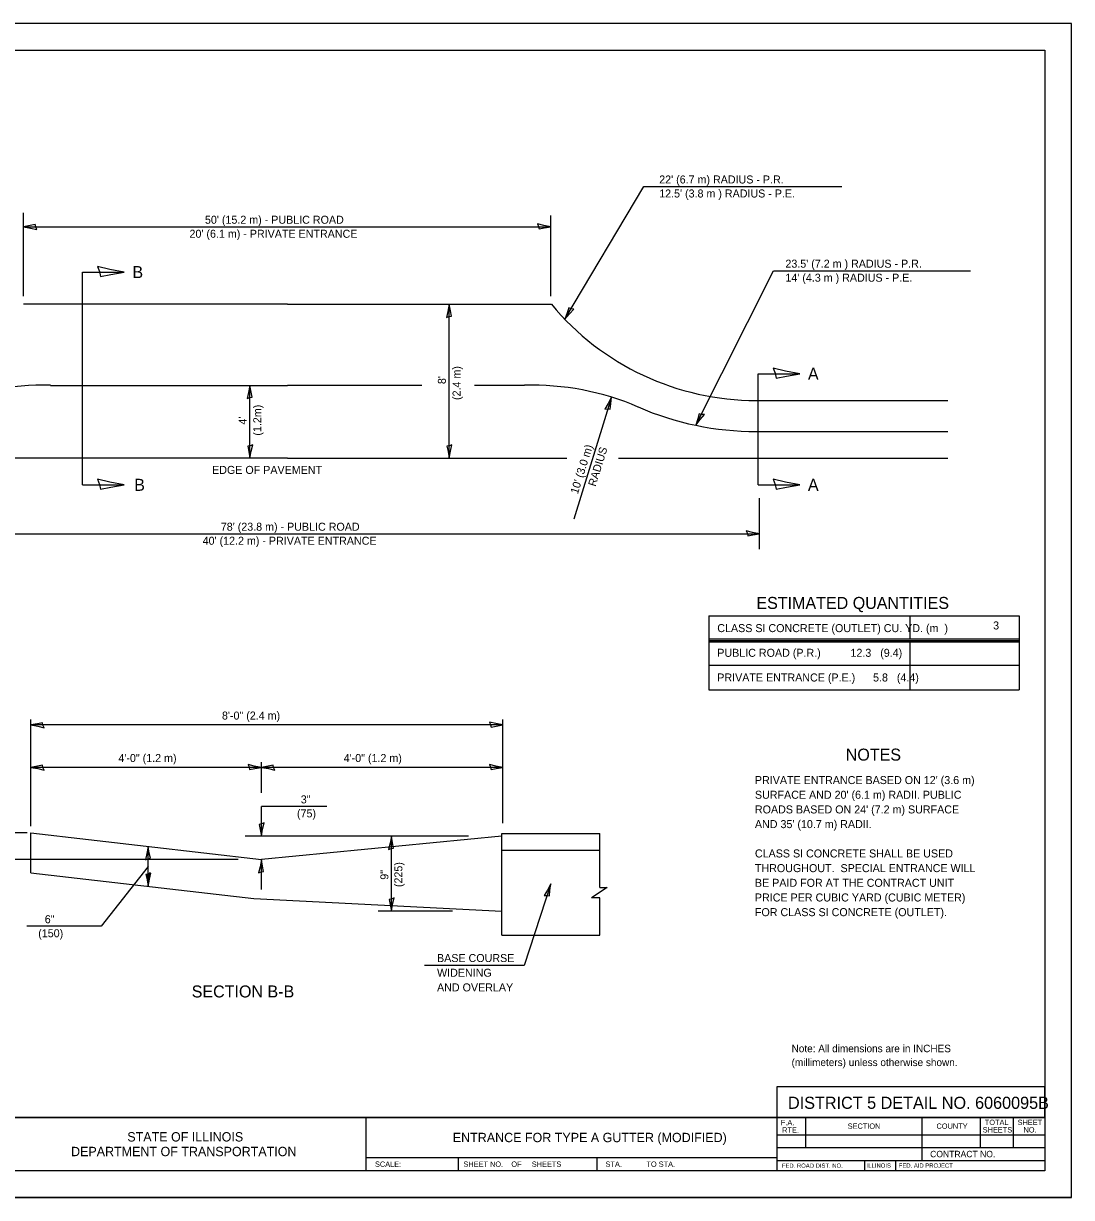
# Model space of a CAD drawing. Extents: x 99873 to 100553, y 99992 to 100432.
# Drawn here: x 100160.3 to 100553.2, y 99991.6 to 100431.6 of the extents above; entities that cross this region are included whole.
import ezdxf

# ---------------------------------------------------------------- set-up
doc = ezdxf.new("R2010")
doc.units = 0
for name, color, linetype in [('Design_PR_Back of Gutter or Curb line', 7, 'Continuous'), ('Design_PR_Roadway Dimensions', 7, 'Continuous'), ('Design_PR_Roadway Notes', 7, 'Continuous'), ('Level 29', 7, 'Continuous'), ('Level 43', 7, 'Continuous'), ('Sheets_50 Reference Boundary', 7, 'Continuous'), ('Sheets_General Details', 7, 'Continuous'), ('Sheets_Printer Plotting Border', 7, 'Continuous'), ('Topo_Water Features', 7, 'Continuous')]:
    doc.layers.add(name, color=color, linetype=linetype)

msp = doc.modelspace()

# ---------------------------------------------------------------- linework, layer by layer
at = {"layer": 'Design_PR_Back of Gutter or Curb line'}
for p, q in [((100259.28, 100326.4), (100160.34, 100326.4)), ((100259.28, 100326.4), (100358.24, 100326.4)), ((100170.45, 100296.02), (100259.28, 100296.02)), ((100309.65, 100296.02), (100259.28, 100296.02)), ((100348.12, 100296.02), (100329.46, 100296.02)), ((100435.11, 100290.35), (100506.83, 100290.35)), ((100435.11, 100278.71), (100506.83, 100278.71)), ((100163.06, 100128.31), (100249.52, 100118.27)), ((100163.06, 100113.37), (100163.06, 100128.31)), ((100339.7, 100127.05), (100249.52, 100118.27)), ((100163.06, 100113.37), (100246.72, 100103.65)), ((100246.72, 100103.65), (100339.7, 100098.89))]:
    msp.add_line(p, q, dxfattribs=at)
for centre, radius, start, end in [((100435.11, 100390.35), 100, 219.762, 270), ((100167.41, 100196.07), 100, 88.2545, 113.3671), ((100351.16, 100196.07), 100, 66.6329, 91.7455), ((100435.11, 100390.35), 111.64, 246.5798, 270)]:
    msp.add_arc(centre, radius, start, end, dxfattribs=at)
at = {"layer": 'Design_PR_Roadway Notes'}
for p, q in [((100182.43, 100258.73), (100182.43, 100338.46)), ((100182.43, 100338.46), (100198.05, 100338.46)), ((100182.43, 100338.46), (100198.05, 100338.46)), ((100435.73, 100258.73), (100435.73, 100300.36)), ((100435.73, 100300.36), (100448.04, 100300.36)), ((100435.73, 100258.73), (100435.73, 100300.36)), ((100435.73, 100300.36), (100451.35, 100300.36)), ((100182.43, 100258.73), (100198.05, 100258.73)), ((100435.73, 100258.73), (100448.04, 100258.73)), ((100435.73, 100258.73), (100448.04, 100258.73)), ((100435.73, 100258.73), (100451.35, 100258.73)), ((100417.25, 100209.66), (100417.25, 100181.91)), ((100417.25, 100209.66), (100533.57, 100209.66)), ((100492.6, 100209.66), (100492.6, 100200.97)), ((100533.57, 100209.66), (100533.57, 100181.91)), ((100417.25, 100200.97), (100533.57, 100200.97)), ((100417.25, 100200.41), (100533.57, 100200.41)), ((100417.25, 100199.84), (100533.57, 100199.84)), ((100492.6, 100199.84), (100492.6, 100181.91)), ((100417.25, 100191.16), (100533.57, 100191.16)), ((100417.25, 100181.91), (100533.57, 100181.91)), ((100358.09, 100109.19), (100348.01, 100078.53)), ((100348.01, 100078.53), (100310.65, 100078.53))]:
    msp.add_line(p, q, dxfattribs=at)
for points in [[(100188.05, 100340.55), (100188.86, 100338.63), (100189.18, 100336.78), (100193.05, 100337.59), (100198.05, 100338.46), (100192.71, 100339.43)], [(100441.35, 100302.45), (100442.16, 100300.53), (100442.48, 100298.68), (100446.35, 100299.49), (100451.35, 100300.36), (100446.01, 100301.33)], [(100188.05, 100260.82), (100188.86, 100258.9), (100189.18, 100257.06), (100193.05, 100257.86), (100198.05, 100258.73), (100192.71, 100259.7)], [(100441.35, 100260.82), (100442.16, 100258.9), (100442.48, 100257.06), (100446.35, 100257.86), (100451.35, 100258.73), (100446.01, 100259.7)], [(100355.53, 100104.77), (100356.57, 100104.85), (100357.5, 100104.71), (100357.72, 100106.68), (100358.09, 100109.19), (100356.79, 100106.81)]]:
    msp.add_lwpolyline(points, close=True, dxfattribs=at)
at = {"layer": 'Level 29'}
for p, q in [((100259.28, 100268.73), (100154.45, 100268.73)), ((100259.28, 100268.73), (100364.05, 100268.73)), ((100383.44, 100268.73), (100506.83, 100268.73)), ((100339.7, 100089.94), (100339.7, 100128.04)), ((100339.7, 100128.04), (100376.38, 100128.04)), ((100376.38, 100121.84), (100376.38, 100128.04)), ((100339.7, 100121.84), (100376.38, 100121.84)), ((100376.38, 100107.86), (100376.38, 100121.84)), ((100379.13, 100107.86), (100373.31, 100103.92)), ((100376.38, 100107.86), (100379.13, 100107.86)), ((100376.38, 100103.92), (100373.31, 100103.92)), ((100376.38, 100089.94), (100376.38, 100103.92)), ((100339.7, 100089.94), (100376.38, 100089.94))]:
    msp.add_line(p, q, dxfattribs=at)
at = {"layer": 'Level 43'}
for p, q in [((100363.23, 100320.82), (100392.96, 100370.54)), ((100392.96, 100370.54), (100467.14, 100370.54)), ((100160.34, 100329.49), (100160.34, 100360.71)), ((100358.06, 100329.49), (100358.06, 100359.63)), ((100160.34, 100355.45), (100358.06, 100355.45)), ((100412.45, 100281.03), (100441.52, 100338.99)), ((100441.52, 100338.99), (100515.34, 100338.99)), ((100319.94, 100268.73), (100319.94, 100326.4)), ((100245.24, 100268.73), (100245.24, 100296.02)), ((100380.81, 100291.57), (100366.62, 100245.86)), ((100436.33, 100234.63), (100436.33, 100253.73)), ((100083.43, 100240.41), (100436.33, 100240.41)), ((100163.06, 100130.8), (100163.06, 100170.76)), ((100340.04, 100131.91), (100340.04, 100170.76)), ((100340.04, 100168.76), (100163.06, 100168.76)), ((100249.52, 100152.84), (100163.06, 100152.84)), ((100249.52, 100143.29), (100249.52, 100154.84)), ((100340.04, 100152.84), (100249.52, 100152.84)), ((100249.52, 100127.05), (100249.52, 100138.21)), ((100274.11, 100138.21), (100249.52, 100138.21)), ((100161.76, 100128.31), (100140.91, 100128.31)), ((100327.22, 100127.05), (100243.51, 100127.05)), ((100298.26, 100098.91), (100298.26, 100127.05)), ((100207.08, 100108.25), (100207.08, 100123.2)), ((100240.82, 100118.27), (100140.73, 100118.27)), ((100249.52, 100107.13), (100249.52, 100118.27)), ((100207.08, 100115.73), (100189.46, 100093.29)), ((100321.16, 100098.91), (100293.37, 100098.91)), ((100189.46, 100093.29), (100161.55, 100093.29))]:
    msp.add_line(p, q, dxfattribs=at)
for points in [[(100165.34, 100354.41), (100164.93, 100355.37), (100164.77, 100356.29), (100162.84, 100355.89), (100160.34, 100355.45), (100163.01, 100354.97)], [(100353.06, 100356.5), (100353.46, 100355.54), (100353.62, 100354.62), (100355.56, 100355.02), (100358.06, 100355.45), (100355.39, 100355.94)], [(100318.89, 100321.4), (100319.85, 100321.8), (100320.77, 100321.96), (100320.37, 100323.9), (100319.94, 100326.4), (100319.45, 100323.73)], [(100366.7, 100324.58), (100365.66, 100324.72), (100364.79, 100325.06), (100364.15, 100323.19), (100363.23, 100320.82), (100365.02, 100322.86)], [(100244.2, 100291.03), (100245.16, 100291.43), (100246.08, 100291.59), (100245.68, 100293.52), (100245.24, 100296.02), (100244.76, 100293.36)], [(100378.33, 100287.11), (100379.37, 100287.21), (100380.29, 100287.09), (100380.48, 100289.06), (100380.81, 100291.57), (100379.55, 100289.17)], [(100415.62, 100285.03), (100414.58, 100285.1), (100413.69, 100285.37), (100413.18, 100283.46), (100412.45, 100281.03), (100414.08, 100283.2)], [(100246.29, 100273.73), (100245.33, 100273.32), (100244.41, 100273.17), (100244.81, 100271.23), (100245.24, 100268.73), (100245.73, 100271.4)], [(100320.98, 100273.73), (100320.02, 100273.32), (100319.1, 100273.17), (100319.51, 100271.23), (100319.94, 100268.73), (100320.42, 100271.4)], [(100431.33, 100241.46), (100431.74, 100240.49), (100431.9, 100239.57), (100433.83, 100239.98), (100436.33, 100240.41), (100433.67, 100240.89)], [(100168.06, 100167.71), (100167.65, 100168.67), (100167.49, 100169.59), (100165.56, 100169.19), (100163.06, 100168.76), (100165.72, 100168.27)], [(100335.04, 100169.8), (100335.45, 100168.84), (100335.61, 100167.92), (100337.54, 100168.33), (100340.04, 100168.76), (100337.37, 100169.24)], [(100168.06, 100151.79), (100167.65, 100152.76), (100167.49, 100153.68), (100165.56, 100153.27), (100163.06, 100152.84), (100165.72, 100152.36)], [(100244.52, 100153.89), (100244.93, 100152.92), (100245.08, 100152), (100247.02, 100152.41), (100249.52, 100152.84), (100246.85, 100153.32)], [(100254.52, 100151.79), (100254.11, 100152.76), (100253.95, 100153.68), (100252.02, 100153.27), (100249.52, 100152.84), (100252.18, 100152.36)], [(100335.04, 100153.89), (100335.45, 100152.92), (100335.61, 100152), (100337.54, 100152.41), (100340.04, 100152.84), (100337.37, 100153.32)], [(100250.56, 100132.04), (100249.6, 100131.64), (100248.68, 100131.48), (100249.09, 100129.55), (100249.52, 100127.05), (100250, 100129.71)], [(100297.21, 100122.05), (100298.17, 100122.45), (100299.09, 100122.61), (100298.69, 100124.55), (100298.26, 100127.05), (100297.77, 100124.38)], [(100206.03, 100118.2), (100207, 100118.61), (100207.92, 100118.77), (100207.51, 100120.7), (100207.08, 100123.2), (100206.6, 100120.53)], [(100248.47, 100113.28), (100249.43, 100113.68), (100250.35, 100113.84), (100249.95, 100115.77), (100249.52, 100118.27), (100249.03, 100115.61)], [(100208.13, 100113.25), (100207.16, 100112.85), (100206.24, 100112.69), (100206.65, 100110.75), (100207.08, 100108.25), (100207.56, 100110.92)], [(100299.3, 100103.91), (100298.34, 100103.5), (100297.42, 100103.35), (100297.82, 100101.41), (100298.26, 100098.91), (100298.74, 100101.58)]]:
    msp.add_lwpolyline(points, close=True, dxfattribs=at)
msp.add_lwpolyline([(100207.15, 100112.84), (100206.46, 100112.69), (100206.76, 100110.75), (100207.08, 100108.25), (100207.45, 100110.92), (100207.85, 100113.26), (100207.15, 100112.84), (100206.69, 100112.64), (100207.08, 100109.93), (100207.6, 100112.89), (100207.02, 100112.45), (100207.1, 100111.21), (100207.28, 100112.41)], dxfattribs=at)
at = {"layer": 'Sheets_50 Reference Boundary'}
msp.add_lwpolyline([(99913.24, 100421.63), (100543.24, 100421.63), (100543.24, 100021.63), (99913.24, 100021.63)], close=True, dxfattribs=at)
at = {"layer": 'Sheets_General Details'}
for p, q in [((100553.24, 100431.63), (99873.24, 100431.63)), ((100553.24, 99991.63), (100553.24, 100431.63)), ((99913.24, 100021.63), (100543.24, 100021.63)), ((100288.73, 100021.63), (100288.73, 100001.63)), ((100442.73, 100021.63), (100442.73, 100001.63)), ((100453.53, 100021.63), (100453.53, 100010.33)), ((100497.13, 100021.63), (100497.13, 100005.53)), ((100518.97, 100021.63), (100518.97, 100010.33)), ((100531.39, 100021.63), (100531.39, 100010.33)), ((100442.73, 100015.13), (100543.24, 100015.13)), ((100442.73, 100010.33), (100543.24, 100010.33)), ((100288.73, 100006.63), (100442.73, 100006.63)), ((100323.24, 100006.63), (100323.24, 100001.63)), ((100375.24, 100006.63), (100375.24, 100001.63)), ((100442.73, 100005.53), (100543.24, 100005.53)), ((100475.67, 100005.53), (100475.67, 100001.63)), ((100487.27, 100005.53), (100487.27, 100001.63)), ((100553.24, 99991.63), (99873.24, 99991.63))]:
    msp.add_line(p, q, dxfattribs=at)
for points in [[(99913.24, 100421.63), (100543.24, 100421.63), (100543.24, 100001.63), (99913.24, 100001.63)], [(100442.73, 100021.63), (100543.24, 100021.63), (100543.24, 100033.12), (100442.73, 100033.12)]]:
    msp.add_lwpolyline(points, close=True, dxfattribs=at)
at = {"layer": 'Sheets_Printer Plotting Border'}
msp.add_lwpolyline([(99873.24, 99991.63), (100553.24, 99991.63), (100553.24, 100431.63), (99873.24, 100431.63)], close=True, dxfattribs=at)

# ---------------------------------------------------------------- texts
at = {"layer": 'Design_PR_Roadway Dimensions'}
for s, p in [("22' (6.7 m) RADIUS - P.R.", (100398.67, 100371.67)), ("12.5' (3.8 m ) RADIUS - P.E.", (100398.67, 100366.42)), ("50' (15.2 m) - PUBLIC ROAD", (100228.38, 100356.58)), ("20' (6.1 m) - PRIVATE ENTRANCE", (100222.58, 100351.33)), ("23.5' (7.2 m ) RADIUS - P.R.", (100445.98, 100340.11)), ("14' (4.3 m ) RADIUS - P.E.", (100445.98, 100334.86)), ("78' (23.8 m) - PUBLIC ROAD", (100234.32, 100241.53)), ("40' (12.2 m) - PRIVATE ENTRANCE", (100227.51, 100236.28)), ('8\'-0" (2.4 m)', (100234.75, 100170.76)), ('4\'-0" (1.2 m)', (100195.92, 100154.84)), ('4\'-0" (1.2 m)', (100280.38, 100154.84)), ('3"', (100264.3, 100139.34)), ('(75)', (100262.87, 100134.09)), ('6"', (100168.31, 100094.42)), ('(150)', (100165.87, 100089.17))]:
    msp.add_text(s, height=3, dxfattribs=at).set_placement(p)
for s, rotation, p in [('(2.4 m)', 90, (100324.19, 100290.53)), ("8'", 90, (100318.69, 100296.49)), ('(1.2m)', 90, (100249.49, 100277.16)), ("4'", 90, (100243.99, 100281.32)), ("10' (3.0 m)", 72.7554, (100368.17, 100255.09)), ('RADIUS', 72.7554, (100374.81, 100257.9)), ('9"', 90, (100297.13, 100110.74)), ('(225)', 90, (100302.38, 100107.97))]:
    msp.add_text(s, height=3, rotation=rotation, dxfattribs=at).set_placement(p)
at = {"layer": 'Design_PR_Roadway Notes'}
for s, height, p in [('B', 4.5, (100201.19, 100336.21)), ('A', 4.5, (100454.42, 100298.11)), ('EDGE OF PAVEMENT', 3, (100231.05, 100262.82)), ('B', 4.5, (100201.85, 100256.48)), ('A', 4.5, (100454.42, 100256.48)), ('ESTIMATED QUANTITIES', 4.5, (100435.1, 100212.22)), ('CLASS SI CONCRETE (OUTLET) CU. YD. (m  )', 3, (100420.44, 100203.53)), ('PUBLIC ROAD (P.R.)          12.3   (9.4)', 3, (100420.44, 100194.28)), ('PRIVATE ENTRANCE (P.E.)      5.8   (4.4)', 3, (100420.44, 100185.03)), ('NOTES', 4.5, (100468.6, 100155.37)), ("PRIVATE ENTRANCE BASED ON 12' (3.6 m)", 3, (100434.55, 100146.58)), ("SURFACE AND 20' (6.1 m) RADII. PUBLIC", 3, (100434.55, 100141.08)), ("ROADS BASED ON 24' (7.2 m) SURFACE", 3, (100434.55, 100135.58)), ("AND 35' (10.7 m) RADII.", 3, (100434.55, 100130.08)), ('CLASS SI CONCRETE SHALL BE USED', 3, (100434.55, 100119.08)), ('THROUGHOUT.  SPECIAL ENTRANCE WILL', 3, (100434.55, 100113.58)), ('BE PAID FOR AT THE CONTRACT UNIT', 3, (100434.55, 100108.08)), ('PRICE PER CUBIC YARD (CUBIC METER)', 3, (100434.55, 100102.58)), ('FOR CLASS SI CONCRETE (OUTLET).', 3, (100434.55, 100097.08)), ('BASE COURSE', 3, (100315.38, 100079.88)), ('WIDENING', 3, (100315.38, 100074.38)), ('SECTION B-B', 4.5, (100223.4, 100066.61)), ('AND OVERLAY', 3, (100315.38, 100068.88))]:
    msp.add_text(s, height=height, dxfattribs=at).set_placement(p)
at = {"layer": 'Sheets_General Details'}
for s, height, p in [('Note: All dimensions are in INCHES', 2.8003, (100448.3, 100046.09)), ('(millimeters) unless otherwise shown.', 2.8003, (100448.3, 100040.89)), ('DISTRICT 5 DETAIL NO. 6060095B   ', 4.5381, (100446.95, 100024.87)), ('TOTAL', 2, (100520.74, 100018.8)), ('SHEET', 2, (100533.03, 100018.8)), ('F.A.', 2, (100444.27, 100018.73)), ('RTE.', 2, (100444.74, 100015.93)), ('SECTION', 2, (100469.33, 100017.38)), ('COUNTY', 2, (100502.62, 100017.38)), ('SHEETS', 2, (100519.95, 100016)), ('NO.', 2, (100535.24, 100016)), ('STATE OF ILLINOIS', 3.5, (100199.27, 100012.63)), ('ENTRANCE FOR TYPE A GUTTER (MODIFIED)', 3.5, (100321.29, 100012.38)), ('DEPARTMENT OF TRANSPORTATION', 3.5, (100178.17, 100007.13)), ('CONTRACT NO.      ', 2.4, (100500.24, 100006.73)), ('SCALE:          ', 2, (100292.11, 100003.13)), ('SHEET NO.    OF     SHEETS', 2, (100325.28, 100003.13)), ('STA.            TO STA.            ', 2, (100378.54, 100003.13)), ('FED. ROAD DIST. NO.  ', 1.6, (100444.66, 100002.78)), ('ILLINOIS', 1.6, (100476.46, 100002.82)), ('FED. AID PROJECT', 1.6, (100488.49, 100002.82))]:
    msp.add_text(s, height=height, dxfattribs=at).set_placement(p)
at = {"layer": 'Topo_Water Features'}
msp.add_text('3', height=3, dxfattribs=at).set_placement((100523.85, 100204.53))

doc.saveas('drawing.dxf')
